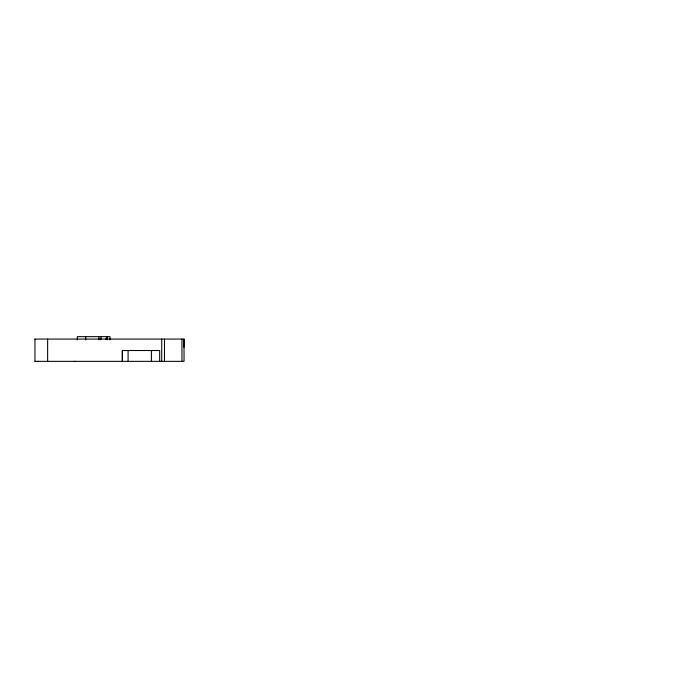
<?xml version="1.0" encoding="UTF-8"?>
<svg xmlns="http://www.w3.org/2000/svg" width="698" height="698" viewBox="0 0 698 698"><rect width="100%" height="100%" fill="white"/><g stroke="black" fill="none" stroke-linecap="round" stroke-linejoin="round"><path stroke-width="1.05" d="M100.791 339.813L101.097 336.645M105.686 339.359L107.265 336.645L107.265 339.813M34.9 339.071L184.028 339.071L184.028 361.355L34.9 361.355M37.832 361.355L38.399 361.355M74.433 361.355L75.009 361.355M183.949 339.071L183.949 347.203M181.942 339.071L181.942 361.355M164.492 339.071L164.492 361.355M161.727 339.071L161.727 361.355M159.676 361.355L159.676 350.518L122.263 350.518L122.263 361.355M151.396 350.518L151.396 361.355M128.083 350.518L128.083 361.355M122.447 350.518L122.447 361.355M110.005 339.874L110.005 336.645L77.33 336.645L77.33 339.874M98.88 336.645L98.88 339.813M85.723 336.645L85.723 339.874M47.63 339.071L47.63 361.355M34.961 339.071L34.961 361.355"/></g></svg>
